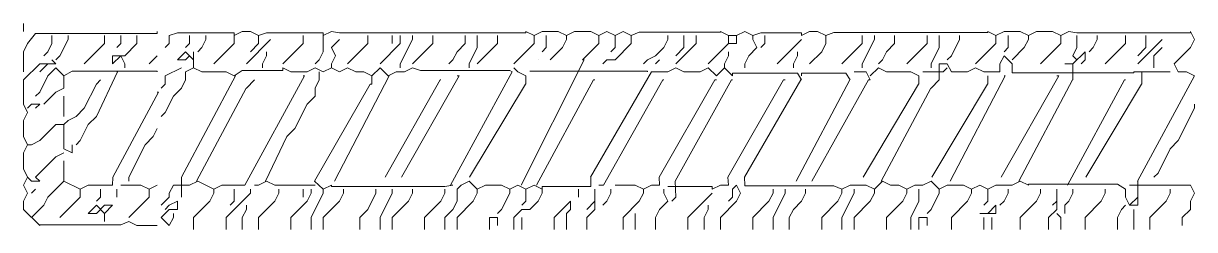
# Model space of a CAD drawing. Header units: millimetres. Extents: x -194958 to 83200, y -72620 to 64568.
# Drawn here: x -192718.4 to -192585.9, y -35983 to -35959.6 of the extents above; entities that cross this region are included whole.
import ezdxf

# ---------------------------------------------------------------- set-up
doc = ezdxf.new("R2010")
doc.units = ezdxf.units.MM
doc.header["$LTSCALE"] = 200
doc.layers.add('VL-TEST-DRAIN VALVE', color=7, linetype='Continuous', lineweight=20)

# ---------------------------------------------------------------- blocks, each defined once
blk = doc.blocks.new('A$Cab73a533')
at = {"color": 7}
for p, q in [((-77.038, 49.086, 0.006), (-77.038, 49.255, 0.006)), ((-76.953, 48.831, 0.006), (-76.784, 49.043, 0.006)), ((-76.784, 49.043, 0.006), (-74.242, 49.043, 0.006)), ((-76.445, 48.831, 0.006), (-76.445, 49.001, 0.006)), ((-76.106, 48.916, 0.006), (-76.106, 49.001, 0.006)), ((-75.344, 48.831, 0.006), (-75.344, 49.001, 0.006)), ((-75.005, 48.831, 0.006), (-75.005, 49.001, 0.006)), ((-74.666, 48.831, 0.006), (-74.666, 49.001, 0.006)), ((-74.242, 49.043, 0.006), (-74.242, 49.086, 0.006)), ((-73.988, 49.001, 0.006), (-73.819, 49.057, 0.006)), ((-73.988, 48.831, 0.006), (-73.988, 49.001, 0.006)), ((-73.819, 49.057, 0.006), (-72.633, 49.057, 0.006)), ((-73.564, 48.831, 0.006), (-73.564, 49.001, 0.006)), ((-73.226, 48.916, 0.006), (-73.226, 49.001, 0.006)), ((-72.633, 49.001, 0.006), (-72.463, 49.086, 0.006)), ((-72.633, 49.057, 0.006), (-72.633, 49.001, 0.006)), ((-72.633, 48.831, 0.006), (-72.633, 49.001, 0.006)), ((-72.463, 49.086, 0.006), (-72.294, 49.086, 0.006)), ((-72.294, 49.086, 0.006), (-72.124, 49.001, 0.006)), ((-72.124, 49.001, 0.006), (-71.955, 49.057, 0.006)), ((-72.124, 48.831, 0.006), (-72.124, 49.001, 0.006)), ((-71.955, 49.057, 0.006), (-70.769, 49.057, 0.006)), ((-71.192, 48.831, 0.006), (-71.192, 49.001, 0.006)), ((-70.769, 49.001, 0.006), (-70.599, 49.086, 0.006)), ((-70.769, 49.057, 0.006), (-70.769, 49.001, 0.006)), ((-70.769, 48.662, 0.006), (-70.769, 49.001, 0.006)), ((-70.599, 49.086, 0.006), (-70.43, 49.057, 0.006)), ((-70.43, 49.057, 0.006), (-66.533, 49.057, 0.006)), ((-69.837, 48.831, 0.006), (-69.837, 49.001, 0.006)), ((-69.328, 48.831, 0.006), (-69.328, 49.001, 0.006)), ((-69.159, 48.831, 0.006), (-69.159, 49.001, 0.006)), ((-68.905, 48.916, 0.006), (-68.905, 49.001, 0.006)), ((-68.481, 48.831, 0.006), (-68.481, 49.001, 0.006)), ((-67.804, 48.831, 0.006), (-67.804, 49.001, 0.006)), ((-67.549, 48.747, 0.006), (-67.549, 49.001, 0.006)), ((-67.126, 48.831, 0.006), (-67.126, 49.001, 0.006)), ((-66.533, 49.057, 0.006), (-66.533, 49.086, 0.006)), ((-66.533, 49.086, 0.006), (-66.363, 49.001, 0.006)), ((-66.363, 49.001, 0.006), (-66.194, 49.086, 0.006)), ((-66.363, 48.831, 0.006), (-66.363, 49.001, 0.006)), ((-66.194, 49.086, 0.006), (-65.855, 49.086, 0.006)), ((-66.109, 48.747, 0.006), (-66.109, 49.001, 0.006)), ((-65.855, 49.086, 0.006), (-65.686, 49.001, 0.006)), ((-65.686, 49.001, 0.006), (-65.516, 49.086, 0.006)), ((-65.686, 48.916, 0.006), (-65.686, 49.001, 0.006)), ((-65.516, 49.086, 0.006), (-65.177, 49.086, 0.006)), ((-65.177, 49.086, 0.006), (-65.008, 49.001, 0.006)), ((-65.008, 49.001, 0.006), (-64.838, 49.086, 0.006)), ((-65.008, 48.831, 0.006), (-65.008, 49.001, 0.006)), ((-64.838, 49.086, 0.006), (-64.669, 49.001, 0.006)), ((-64.669, 49.001, 0.006), (-64.499, 49.086, 0.006)), ((-64.669, 48.747, 0.006), (-64.669, 49.001, 0.006)), ((-64.499, 49.086, 0.006), (-64.33, 49.001, 0.006)), ((-64.33, 49.001, 0.006), (-64.161, 49.069, 0.006)), ((-64.33, 48.831, 0.006), (-64.33, 49.001, 0.006)), ((-64.161, 49.069, 0.006), (-62.466, 49.069, 0.006)), ((-63.568, 48.916, 0.006), (-63.568, 49.001, 0.006)), ((-63.229, 48.747, 0.006), (-63.229, 49.001, 0.006)), ((-62.974, 48.831, 0.006), (-62.974, 49.001, 0.006)), ((-62.466, 49.069, 0.006), (-62.466, 49.086, 0.006)), ((-62.466, 49.086, 0.006), (-62.297, 49.001, 0.006)), ((-62.297, 49.001, 0.006), (-62.127, 49.001, 0.006)), ((-62.297, 48.831, 0.006), (-62.297, 49.001, 0.006)), ((-62.127, 49.001, 0.006), (-61.958, 49.086, 0.006)), ((-62.127, 48.831, 0.006), (-62.127, 49.001, 0.006)), ((-61.958, 49.086, 0.006), (-61.788, 49.001, 0.006)), ((-61.788, 49.001, 0.006), (-61.619, 49.057, 0.006)), ((-61.788, 48.916, 0.006), (-61.788, 49.001, 0.006)), ((-61.619, 49.057, 0.006), (-60.772, 49.057, 0.006)), ((-61.534, 48.831, 0.006), (-61.534, 49.001, 0.006)), ((-60.772, 49.001, 0.006), (-60.602, 49.086, 0.006)), ((-60.772, 49.057, 0.006), (-60.772, 49.001, 0.006)), ((-60.602, 49.086, 0.006), (-60.433, 49.086, 0.006)), ((-60.433, 49.086, 0.006), (-60.263, 49.001, 0.006)), ((-60.263, 49.001, 0.006), (-60.094, 49.064, 0.006)), ((-60.263, 48.831, 0.006), (-60.263, 49.001, 0.006)), ((-60.094, 49.064, 0.006), (-56.875, 49.064, 0.006)), ((-59.501, 48.831, 0.006), (-59.501, 49.001, 0.006)), ((-59.247, 48.916, 0.006), (-59.247, 49.001, 0.006)), ((-58.823, 48.831, 0.006), (-58.823, 49.001, 0.006)), ((-58.145, 48.831, 0.006), (-58.145, 49.001, 0.006)), ((-57.891, 48.747, 0.006), (-57.891, 49.001, 0.006)), ((-57.468, 48.916, 0.006), (-57.468, 49.001, 0.006)), ((-56.875, 49.064, 0.006), (-56.875, 49.086, 0.006)), ((-56.875, 49.086, 0.006), (-56.705, 49.001, 0.006)), ((-56.705, 49.001, 0.006), (-56.536, 49.086, 0.006)), ((-56.705, 48.831, 0.006), (-56.705, 49.001, 0.006)), ((-56.536, 49.086, 0.006), (-56.197, 49.086, 0.006)), ((-56.451, 48.747, 0.006), (-56.451, 49.001, 0.006)), ((-56.197, 49.086, 0.006), (-56.027, 49.001, 0.006)), ((-56.027, 49.001, 0.006), (-55.858, 49.086, 0.006)), ((-56.027, 48.916, 0.006), (-56.027, 49.001, 0.006)), ((-55.858, 49.086, 0.006), (-55.519, 49.086, 0.006)), ((-55.519, 49.086, 0.006), (-55.35, 49.001, 0.006)), ((-55.35, 49.001, 0.006), (-55.18, 49.086, 0.006)), ((-55.35, 48.831, 0.006), (-55.35, 49.001, 0.006)), ((-55.18, 49.086, 0.006), (-55.011, 49.057, 0.006)), ((-55.011, 49.057, 0.006), (-52.639, 49.057, 0.006)), ((-55.011, 49.001, 0.006), (-55.011, 48.747, 0.006)), ((-54.587, 48.916, 0.006), (-54.587, 49.001, 0.006)), ((-53.994, 48.831, 0.006), (-53.994, 49.001, 0.006)), ((-53.571, 48.747, 0.006), (-53.571, 49.001, 0.006)), ((-52.639, 49.057, 0.006), (-52.639, 49.086, 0.006)), ((-52.639, 49.086, 0.006), (-52.554, 48.916, 0.006)), ((-77.038, 48.662, 0.006), (-76.953, 48.831, 0.006)), ((-76.53, 48.662, 0.006), (-76.445, 48.831, 0.006)), ((-76.276, 48.577, 0.006), (-76.106, 48.916, 0.006)), ((-75.767, 48.408, 0.006), (-75.344, 48.831, 0.006)), ((-75.089, 48.747, 0.006), (-75.005, 48.831, 0.006)), ((-74.92, 48.577, 0.006), (-74.666, 48.831, 0.006)), ((-74.073, 48.747, 0.006), (-73.988, 48.831, 0.006)), ((-73.649, 48.747, 0.006), (-73.564, 48.831, 0.006)), ((-73.395, 48.662, 0.006), (-73.31, 48.747, 0.006)), ((-73.31, 48.747, 0.006), (-73.226, 48.916, 0.006)), ((-73.056, 48.408, 0.006), (-72.633, 48.831, 0.006)), ((-72.378, 48.408, 0.006), (-71.87, 48.916, 0.006)), ((-72.294, 48.662, 0.006), (-72.124, 48.831, 0.006)), ((-71.616, 48.408, 0.006), (-71.192, 48.831, 0.006)), ((-70.599, 48.747, 0.006), (-70.43, 48.916, 0.006)), ((-70.515, 48.577, 0.006), (-70.599, 48.747, 0.006)), ((-70.26, 48.408, 0.006), (-69.837, 48.831, 0.006)), ((-69.583, 48.408, 0.006), (-69.159, 48.831, 0.006)), ((-69.159, 48.408, 0.006), (-68.905, 48.916, 0.006)), ((-68.905, 48.408, 0.006), (-68.481, 48.831, 0.006)), ((-67.973, 48.662, 0.006), (-67.804, 48.831, 0.006)), ((-67.719, 48.408, 0.006), (-67.549, 48.747, 0.006)), ((-67.549, 48.408, 0.006), (-67.126, 48.831, 0.006)), ((-66.787, 48.408, 0.006), (-66.363, 48.831, 0.006)), ((-66.194, 48.662, 0.006), (-66.109, 48.747, 0.006)), ((-66.024, 48.493, 0.006), (-65.77, 48.747, 0.006)), ((-65.77, 48.747, 0.006), (-65.686, 48.916, 0.006)), ((-65.347, 48.493, 0.006), (-65.008, 48.831, 0.006)), ((-64.754, 48.662, 0.006), (-64.669, 48.747, 0.006)), ((-64.669, 48.493, 0.006), (-64.33, 48.831, 0.006)), ((-63.822, 48.577, 0.006), (-63.652, 48.747, 0.006)), ((-63.652, 48.747, 0.006), (-63.568, 48.916, 0.006)), ((-63.398, 48.408, 0.006), (-62.974, 48.831, 0.006)), ((-63.398, 48.577, 0.006), (-63.229, 48.747, 0.006)), ((-62.72, 48.408, 0.006), (-62.297, 48.831, 0.006)), ((-62.297, 48.831, 0.006), (-62.127, 48.831, 0.006)), ((-61.873, 48.577, 0.006), (-61.704, 48.747, 0.006)), ((-61.704, 48.747, 0.006), (-61.788, 48.916, 0.006)), ((-61.619, 48.747, 0.006), (-61.534, 48.831, 0.006)), ((-61.28, 48.408, 0.006), (-60.772, 48.916, 0.006)), ((-60.348, 48.662, 0.006), (-60.263, 48.831, 0.006)), ((-59.925, 48.408, 0.006), (-59.501, 48.831, 0.006)), ((-59.501, 48.408, 0.006), (-59.247, 48.916, 0.006)), ((-58.993, 48.662, 0.006), (-58.823, 48.831, 0.006)), ((-58.569, 48.408, 0.006), (-58.145, 48.831, 0.006)), ((-58.061, 48.408, 0.006), (-57.891, 48.747, 0.006)), ((-57.637, 48.577, 0.006), (-57.468, 48.916, 0.006)), ((-57.129, 48.408, 0.006), (-56.705, 48.831, 0.006)), ((-56.536, 48.662, 0.006), (-56.451, 48.747, 0.006)), ((-56.366, 48.493, 0.006), (-56.112, 48.747, 0.006)), ((-56.112, 48.747, 0.006), (-56.027, 48.916, 0.006)), ((-55.773, 48.408, 0.006), (-55.35, 48.831, 0.006)), ((-55.011, 48.747, 0.006), (-55.096, 48.577, 0.006)), ((-54.757, 48.662, 0.006), (-54.672, 48.747, 0.006)), ((-54.672, 48.747, 0.006), (-54.587, 48.916, 0.006)), ((-54.418, 48.408, 0.006), (-53.994, 48.831, 0.006)), ((-53.74, 48.408, 0.006), (-53.232, 48.916, 0.006)), ((-53.74, 48.577, 0.006), (-53.571, 48.747, 0.006)), ((-53.401, 48.577, 0.006), (-53.232, 48.747, 0.006)), ((-52.639, 48.747, 0.006), (-52.978, 48.408, 0.006)), ((-52.554, 48.916, 0.006), (-52.639, 48.747, 0.006)), ((-77.038, 48.238, 0.006), (-77.038, 48.662, 0.006)), ((-76.614, 48.577, 0.006), (-76.53, 48.662, 0.006)), ((-76.36, 48.408, 0.006), (-76.445, 48.493, 0.006)), ((-76.36, 48.493, 0.006), (-76.276, 48.577, 0.006)), ((-75.005, 48.577, 0.006), (-75.174, 48.408, 0.006)), ((-75.174, 48.408, 0.006), (-75.174, 48.577, 0.006)), ((-75.174, 48.577, 0.006), (-75.005, 48.577, 0.006)), ((-74.92, 48.577, 0.006), (-75.005, 48.577, 0.006)), ((-75.005, 48.577, 0.006), (-74.92, 48.408, 0.006)), ((-74.412, 48.408, 0.006), (-74.242, 48.577, 0.006)), ((-73.819, 48.493, 0.006), (-73.649, 48.662, 0.006)), ((-73.649, 48.493, 0.006), (-73.819, 48.493, 0.006)), ((-73.649, 48.662, 0.006), (-73.48, 48.493, 0.006)), ((-73.564, 48.577, 0.006), (-73.649, 48.493, 0.006)), ((-73.48, 48.493, 0.006), (-73.48, 48.662, 0.006)), ((-73.48, 48.323, 0.006), (-73.48, 48.493, 0.006)), ((-72.04, 48.408, 0.006), (-71.955, 48.577, 0.006)), ((-71.955, 48.577, 0.006), (-71.955, 48.662, 0.006)), ((-70.938, 48.408, 0.006), (-70.853, 48.493, 0.006)), ((-70.853, 48.493, 0.006), (-70.769, 48.662, 0.006)), ((-70.599, 48.408, 0.006), (-70.515, 48.577, 0.006)), ((-68.142, 48.408, 0.006), (-68.058, 48.493, 0.006)), ((-68.058, 48.493, 0.006), (-67.973, 48.662, 0.006)), ((-66.631, 45.866, 0.006), (-65.315, 48.493, 0.006)), ((-66.279, 48.493, 0.006), (-66.279, 48.493, 0.006)), ((-65.315, 48.493, 0.006), (-65.347, 48.493, 0.006)), ((-64.923, 48.408, 0.006), (-64.838, 48.493, 0.006)), ((-64.838, 48.493, 0.006), (-64.669, 48.493, 0.006)), ((-64.076, 48.408, 0.006), (-63.991, 48.493, 0.006)), ((-63.991, 48.493, 0.006), (-63.822, 48.577, 0.006)), ((-63.822, 48.408, 0.006), (-63.737, 48.493, 0.006)), ((-62.381, 48.408, 0.006), (-62.297, 48.577, 0.006)), ((-62.297, 48.577, 0.006), (-62.297, 48.662, 0.006)), ((-61.958, 48.408, 0.006), (-61.873, 48.577, 0.006)), ((-60.941, 48.408, 0.006), (-60.856, 48.577, 0.006)), ((-60.856, 48.577, 0.006), (-60.856, 48.662, 0.006)), ((-60.602, 48.408, 0.006), (-60.348, 48.662, 0.006)), ((-59.162, 48.408, 0.006), (-59.077, 48.493, 0.006)), ((-59.077, 48.493, 0.006), (-58.993, 48.662, 0.006)), ((-57.722, 48.493, 0.006), (-57.637, 48.577, 0.006)), ((-56.62, 48.408, 0.006), (-56.536, 48.577, 0.006)), ((-56.536, 48.577, 0.006), (-56.366, 48.408, 0.006)), ((-55.096, 48.408, 0.006), (-54.841, 48.662, 0.006)), ((-55.096, 48.577, 0.006), (-55.011, 48.493, 0.006)), ((-54.841, 48.493, 0.006), (-54.926, 48.408, 0.006)), ((-54.841, 48.662, 0.006), (-54.841, 48.493, 0.006)), ((-53.401, 48.323, 0.006), (-53.401, 48.577, 0.006)), ((-77.038, 48.069, 0.006), (-76.699, 48.408, 0.006)), ((-76.699, 48.408, 0.006), (-76.36, 48.408, 0.006)), ((-76.699, 48.238, 0.006), (-76.53, 48.408, 0.006)), ((-76.53, 48.154, 0.006), (-76.36, 48.323, 0.006)), ((-76.36, 48.323, 0.006), (-76.191, 48.154, 0.006)), ((-76.191, 48.154, 0.006), (-76.021, 48.255, 0.006)), ((-76.021, 48.255, 0.006), (-74.242, 48.255, 0.006)), ((-74.92, 48.408, 0.006), (-74.92, 48.323, 0.006)), ((-74.242, 48.255, 0.006), (-74.242, 48.238, 0.006)), ((-74.073, 48.154, 0.006), (-73.734, 48.323, 0.006)), ((-73.649, 48.238, 0.006), (-73.48, 48.323, 0.006)), ((-73.48, 48.323, 0.006), (-73.31, 48.238, 0.006)), ((-72.633, 48.154, 0.006), (-72.463, 48.267, 0.006)), ((-72.463, 48.267, 0.006), (-71.616, 48.267, 0.006)), ((-72.04, 48.323, 0.006), (-72.04, 48.408, 0.006)), ((-71.616, 48.267, 0.006), (-71.616, 48.323, 0.006)), ((-71.616, 48.323, 0.006), (-71.446, 48.238, 0.006)), ((-71.108, 48.238, 0.006), (-70.938, 48.323, 0.006)), ((-70.938, 48.323, 0.006), (-70.769, 48.238, 0.006)), ((-70.769, 48.238, 0.006), (-70.599, 48.323, 0.006)), ((-70.599, 48.323, 0.006), (-70.599, 48.408, 0.006)), ((-70.599, 48.323, 0.006), (-70.43, 48.238, 0.006)), ((-70.43, 48.238, 0.006), (-70.26, 48.323, 0.006)), ((-70.26, 48.323, 0.006), (-70.091, 48.238, 0.006)), ((-69.752, 48.154, 0.006), (-69.583, 48.323, 0.006)), ((-69.583, 48.323, 0.006), (-69.413, 48.154, 0.006)), ((-69.159, 48.323, 0.006), (-69.159, 48.408, 0.006)), ((-69.074, 48.238, 0.006), (-68.905, 48.323, 0.006)), ((-68.905, 48.323, 0.006), (-68.735, 48.267, 0.006)), ((-68.735, 48.267, 0.006), (-66.872, 48.267, 0.006)), ((-67.719, 48.323, 0.006), (-67.719, 48.408, 0.006)), ((-66.872, 48.267, 0.006), (-66.818, 48.238, 0.006)), ((-66.702, 48.238, 0.006), (-66.787, 48.323, 0.006)), ((-66.448, 48.255, 0.006), (-63.991, 48.255, 0.006)), ((-63.991, 48.255, 0.006), (-63.991, 48.238, 0.006)), ((-63.398, 48.323, 0.006), (-63.568, 48.238, 0.006)), ((-63.229, 48.238, 0.006), (-63.398, 48.323, 0.006)), ((-62.72, 48.323, 0.006), (-62.89, 48.238, 0.006)), ((-62.551, 48.154, 0.006), (-62.72, 48.323, 0.006)), ((-62.381, 48.323, 0.006), (-62.551, 48.154, 0.006)), ((-62.381, 48.323, 0.006), (-62.381, 48.408, 0.006)), ((-62.212, 48.154, 0.006), (-62.381, 48.323, 0.006)), ((-61.958, 48.323, 0.006), (-61.958, 48.408, 0.006)), ((-60.941, 48.323, 0.006), (-60.941, 48.408, 0.006)), ((-59.501, 48.323, 0.006), (-59.501, 48.408, 0.006)), ((-59.162, 48.323, 0.006), (-59.332, 48.154, 0.006)), ((-58.993, 48.238, 0.006), (-59.162, 48.323, 0.006)), ((-58.061, 48.323, 0.006), (-58.061, 48.408, 0.006)), ((-57.891, 48.069, 0.006), (-57.891, 48.408, 0.006)), ((-57.891, 48.408, 0.006), (-57.722, 48.408, 0.006)), ((-57.807, 48.238, 0.006), (-57.722, 48.323, 0.006)), ((-57.722, 48.408, 0.006), (-57.637, 48.238, 0.006)), ((-57.298, 48.238, 0.006), (-57.129, 48.323, 0.006)), ((-57.129, 48.323, 0.006), (-56.959, 48.238, 0.006)), ((-56.62, 48.238, 0.006), (-56.62, 48.408, 0.006)), ((-56.366, 48.408, 0.006), (-56.366, 48.217, 0.006)), ((-55.096, 48.408, 0.006), (-55.265, 48.408, 0.006)), ((-55.096, 48.069, 0.006), (-55.096, 48.408, 0.006)), ((-52.978, 48.408, 0.006), (-52.893, 48.238, 0.006)), ((-77.038, 47.561, 0.006), (-77.038, 48.069, 0.006)), ((-76.699, 47.815, 0.006), (-76.53, 48.154, 0.006)), ((-76.191, 47.899, 0.006), (-76.191, 48.154, 0.006)), ((-75.513, 47.984, 0.006), (-75.428, 48.069, 0.006)), ((-75.511, 47.306, 0.006), (-75.07, 48.238, 0.006)), ((-75.07, 48.238, 0.006), (-75.089, 48.238, 0.006)), ((-74.073, 47.984, 0.006), (-74.073, 48.154, 0.006)), ((-73.734, 47.899, 0.006), (-73.649, 48.069, 0.006)), ((-73.731, 46.036, 0.006), (-72.606, 48.154, 0.006)), ((-73.649, 48.069, 0.006), (-73.649, 48.238, 0.006)), ((-73.31, 48.238, 0.006), (-72.802, 48.238, 0.006)), ((-72.802, 48.238, 0.006), (-72.633, 48.154, 0.006)), ((-72.606, 48.154, 0.006), (-72.633, 48.154, 0.006)), ((-72.412, 45.866, 0.006), (-71.163, 48.154, 0.006)), ((-72.378, 47.899, 0.006), (-72.209, 48.069, 0.006)), ((-71.446, 48.238, 0.006), (-71.108, 48.238, 0.006)), ((-71.163, 48.154, 0.006), (-71.192, 48.154, 0.006)), ((-70.938, 47.899, 0.006), (-70.853, 48.069, 0.006)), ((-70.853, 48.069, 0.006), (-70.853, 48.238, 0.006)), ((-70.538, 45.951, 0.006), (-69.391, 48.154, 0.006)), ((-70.091, 48.238, 0.006), (-69.922, 48.238, 0.006)), ((-69.922, 48.238, 0.006), (-69.752, 48.154, 0.006)), ((-69.752, 47.984, 0.006), (-69.752, 48.154, 0.006)), ((-69.478, 46.036, 0.006), (-68.325, 48.069, 0.006)), ((-69.413, 48.154, 0.006), (-69.244, 48.238, 0.006)), ((-69.391, 48.154, 0.006), (-69.413, 48.154, 0.006)), ((-69.244, 48.238, 0.006), (-69.074, 48.238, 0.006)), ((-69.133, 46.036, 0.006), (-67.93, 48.154, 0.006)), ((-68.325, 48.069, 0.006), (-68.312, 48.069, 0.006)), ((-66.818, 48.238, 0.006), (-68.112, 45.866, 0.006)), ((-67.93, 48.154, 0.006), (-67.973, 48.154, 0.006)), ((-66.533, 48.154, 0.006), (-66.702, 48.238, 0.006)), ((-66.533, 47.984, 0.006), (-66.533, 48.154, 0.006)), ((-66.309, 45.866, 0.006), (-65.116, 48.069, 0.006)), ((-63.91, 48.238, 0.006), (-65.183, 46.036, 0.006)), ((-65.116, 48.069, 0.006), (-65.092, 48.069, 0.006)), ((-64.908, 45.866, 0.006), (-63.67, 48.069, 0.006)), ((-63.568, 48.238, 0.006), (-63.91, 48.238, 0.006)), ((-63.746, 46.036, 0.006), (-62.585, 48.069, 0.006)), ((-63.67, 48.069, 0.006), (-63.652, 48.069, 0.006)), ((-63.409, 45.951, 0.006), (-62.233, 48.069, 0.006)), ((-62.89, 48.238, 0.006), (-63.229, 48.238, 0.006)), ((-62.585, 48.069, 0.006), (-62.551, 48.069, 0.006)), ((-62.313, 46.036, 0.006), (-61.148, 48.069, 0.006)), ((-62.233, 48.069, 0.006), (-62.212, 48.069, 0.006)), ((-60.856, 48.21, 0.006), (-62.212, 48.21, 0.006)), ((-62.212, 48.21, 0.006), (-62.212, 48.154, 0.006)), ((-61.965, 46.036, 0.006), (-60.783, 48.069, 0.006)), ((-61.148, 48.069, 0.006), (-61.111, 48.069, 0.006)), ((-60.883, 45.951, 0.006), (-59.758, 48.069, 0.006)), ((-60.772, 48.069, 0.006), (-60.856, 48.21, 0.006)), ((-60.783, 48.069, 0.006), (-60.772, 48.069, 0.006)), ((-59.84, 48.21, 0.006), (-60.772, 48.21, 0.006)), ((-60.772, 48.21, 0.006), (-60.772, 48.154, 0.006)), ((-60.552, 45.951, 0.006), (-59.372, 48.069, 0.006)), ((-59.755, 48.069, 0.006), (-59.84, 48.21, 0.006)), ((-59.416, 48.238, 0.006), (-59.67, 48.238, 0.006)), ((-59.332, 48.069, 0.006), (-59.416, 48.238, 0.006)), ((-59.372, 48.069, 0.006), (-59.332, 48.069, 0.006)), ((-58.484, 48.238, 0.006), (-58.993, 48.238, 0.006)), ((-58.315, 48.154, 0.006), (-58.484, 48.238, 0.006)), ((-58.315, 47.984, 0.006), (-58.315, 48.154, 0.006)), ((-58.23, 48.238, 0.006), (-57.807, 48.238, 0.006)), ((-58.061, 47.899, 0.006), (-57.891, 48.069, 0.006)), ((-57.659, 45.951, 0.006), (-56.512, 48.154, 0.006)), ((-57.637, 48.238, 0.006), (-57.298, 48.238, 0.006)), ((-56.959, 48.238, 0.006), (-56.62, 48.238, 0.006)), ((-56.875, 47.984, 0.006), (-56.875, 48.154, 0.006)), ((-56.595, 46.036, 0.006), (-55.391, 48.154, 0.006)), ((-56.512, 48.154, 0.006), (-56.536, 48.154, 0.006)), ((-56.366, 48.217, 0.006), (-53.825, 48.217, 0.006)), ((-56.224, 45.951, 0.006), (-55.102, 48.069, 0.006)), ((-55.391, 48.154, 0.006), (-55.434, 48.154, 0.006)), ((-55.211, 45.866, 0.006), (-54.018, 48.069, 0.006)), ((-55.102, 48.069, 0.006), (-55.096, 48.069, 0.006)), ((-54.018, 48.069, 0.006), (-53.994, 48.069, 0.006)), ((-53.825, 48.217, 0.006), (-53.825, 48.238, 0.006)), ((-53.825, 48.238, 0.006), (-53.062, 48.238, 0.006)), ((-52.551, 48.154, 0.006), (-53.743, 45.951, 0.006)), ((-53.655, 47.984, 0.006), (-53.655, 48.238, 0.006)), ((-52.893, 48.238, 0.006), (-52.723, 48.238, 0.006)), ((-52.723, 48.238, 0.006), (-52.551, 48.154, 0.006)), ((-76.784, 47.73, 0.006), (-76.699, 47.815, 0.006)), ((-76.614, 47.561, 0.006), (-76.36, 47.815, 0.006)), ((-76.36, 47.815, 0.006), (-76.191, 47.899, 0.006)), ((-75.767, 47.476, 0.006), (-75.513, 47.984, 0.006)), ((-75.172, 46.036, 0.006), (-74.215, 47.815, 0.006)), ((-74.215, 47.815, 0.006), (-74.242, 47.815, 0.006)), ((-74.158, 47.899, 0.006), (-74.073, 47.984, 0.006)), ((-73.903, 47.73, 0.006), (-73.734, 47.899, 0.006)), ((-73.422, 45.951, 0.006), (-72.383, 47.899, 0.006)), ((-72.383, 47.899, 0.006), (-72.378, 47.899, 0.006)), ((-70.954, 45.951, 0.006), (-69.79, 47.984, 0.006)), ((-70.938, 47.73, 0.006), (-70.938, 47.899, 0.006)), ((-69.79, 47.984, 0.006), (-69.752, 47.984, 0.006)), ((-67.71, 46.036, 0.006), (-66.543, 47.984, 0.006)), ((-66.543, 47.984, 0.006), (-66.533, 47.984, 0.006)), ((-59.478, 46.036, 0.006), (-58.322, 47.984, 0.006)), ((-59.105, 45.951, 0.006), (-58.065, 47.899, 0.006)), ((-58.322, 47.984, 0.006), (-58.315, 47.984, 0.006)), ((-58.065, 47.899, 0.006), (-58.061, 47.899, 0.006)), ((-58.046, 46.036, 0.006), (-56.882, 47.984, 0.006)), ((-56.882, 47.984, 0.006), (-56.875, 47.984, 0.006)), ((-54.826, 46.036, 0.006), (-53.663, 47.984, 0.006)), ((-53.663, 47.984, 0.006), (-53.655, 47.984, 0.006)), ((-76.953, 47.391, 0.006), (-77.038, 47.561, 0.006)), ((-76.953, 47.476, 0.006), (-76.869, 47.561, 0.006)), ((-76.869, 47.561, 0.006), (-76.699, 47.561, 0.006)), ((-76.699, 47.561, 0.006), (-76.784, 47.476, 0.006)), ((-76.191, 47.306, 0.006), (-76.191, 47.73, 0.006)), ((-74.073, 47.391, 0.006), (-73.903, 47.73, 0.006)), ((-71.362, 47.052, 0.006), (-71.108, 47.561, 0.006)), ((-71.108, 47.561, 0.006), (-70.938, 47.73, 0.006)), ((-52.554, 47.476, 0.006), (-52.554, 47.561, 0.006)), ((-77.038, 47.222, 0.006), (-76.953, 47.391, 0.006)), ((-76.106, 47.222, 0.006), (-75.937, 47.306, 0.006)), ((-75.937, 47.306, 0.006), (-75.767, 47.476, 0.006)), ((-75.682, 47.137, 0.006), (-75.511, 47.306, 0.006)), ((-74.158, 47.306, 0.006), (-74.073, 47.391, 0.006)), ((-52.893, 46.798, 0.006), (-52.554, 47.476, 0.006)), ((-77.038, 46.883, 0.006), (-77.038, 47.222, 0.006)), ((-76.699, 46.798, 0.006), (-76.36, 47.137, 0.006)), ((-76.36, 47.137, 0.006), (-76.191, 47.137, 0.006)), ((-76.191, 47.137, 0.006), (-76.106, 47.222, 0.006)), ((-76.191, 47.137, 0.006), (-76.191, 46.629, 0.006)), ((-75.852, 46.798, 0.006), (-75.682, 47.137, 0.006)), ((-74.327, 46.883, 0.006), (-74.242, 47.052, 0.006)), ((-71.531, 46.883, 0.006), (-71.362, 47.052, 0.006)), ((-76.953, 46.713, 0.006), (-77.038, 46.883, 0.006)), ((-76.869, 46.713, 0.006), (-76.699, 46.798, 0.006)), ((-75.937, 46.713, 0.006), (-75.852, 46.798, 0.006)), ((-74.496, 46.713, 0.006), (-74.327, 46.883, 0.006)), ((-71.974, 45.951, 0.006), (-71.533, 46.883, 0.006)), ((-53.062, 46.629, 0.006), (-52.893, 46.798, 0.006)), ((-77.038, 46.544, 0.006), (-76.953, 46.713, 0.006)), ((-77.038, 46.205, 0.006), (-77.038, 46.544, 0.006)), ((-76.953, 46.713, 0.006), (-76.869, 46.713, 0.006)), ((-76.36, 46.459, 0.006), (-76.191, 46.544, 0.006)), ((-76.191, 46.629, 0.006), (-76.021, 46.544, 0.006)), ((-76.021, 46.544, 0.006), (-76.021, 46.713, 0.006)), ((-74.835, 46.036, 0.006), (-74.496, 46.713, 0.006)), ((-53.316, 46.12, 0.006), (-53.062, 46.629, 0.006)), ((-76.784, 46.036, 0.006), (-76.36, 46.459, 0.006)), ((-76.191, 45.951, 0.006), (-76.191, 46.375, 0.006)), ((-76.953, 46.036, 0.006), (-77.038, 46.205, 0.006)), ((-53.401, 46.036, 0.006), (-53.316, 46.12, 0.006)), ((-77.038, 45.866, 0.006), (-76.953, 46.036, 0.006)), ((-76.953, 45.697, 0.006), (-77.038, 45.866, 0.006)), ((-76.953, 46.036, 0.006), (-76.869, 45.951, 0.006)), ((-76.869, 45.951, 0.006), (-76.699, 45.951, 0.006)), ((-76.699, 45.951, 0.006), (-76.784, 46.036, 0.006)), ((-76.53, 45.612, 0.006), (-76.191, 45.951, 0.006)), ((-76.191, 45.951, 0.006), (-75.852, 45.781, 0.006)), ((-75.852, 45.781, 0.006), (-75.682, 45.866, 0.006)), ((-75.682, 45.866, 0.006), (-75.174, 45.866, 0.006)), ((-75.174, 45.866, 0.006), (-75.172, 46.036, 0.006)), ((-75.005, 45.866, 0.006), (-74.581, 45.866, 0.006)), ((-74.835, 45.951, 0.006), (-74.835, 46.036, 0.006)), ((-74.581, 45.866, 0.006), (-74.412, 45.781, 0.006)), ((-74.412, 45.781, 0.006), (-74.242, 45.866, 0.006)), ((-73.988, 45.697, 0.006), (-73.903, 45.866, 0.006)), ((-73.903, 45.866, 0.006), (-73.564, 45.866, 0.006)), ((-73.734, 45.612, 0.006), (-73.731, 46.036, 0.006)), ((-73.564, 45.866, 0.006), (-73.395, 45.951, 0.006)), ((-73.395, 45.951, 0.006), (-73.056, 45.781, 0.006)), ((-73.056, 45.781, 0.006), (-72.887, 45.866, 0.006)), ((-72.887, 45.866, 0.006), (-72.412, 45.866, 0.006)), ((-72.209, 45.866, 0.006), (-72.124, 45.866, 0.006)), ((-72.124, 45.866, 0.006), (-71.955, 45.951, 0.006)), ((-71.955, 45.951, 0.006), (-71.785, 45.866, 0.006)), ((-71.785, 45.866, 0.006), (-70.938, 45.866, 0.006)), ((-70.769, 45.781, 0.006), (-70.954, 45.951, 0.006)), ((-70.599, 45.866, 0.006), (-70.769, 45.781, 0.006)), ((-70.599, 45.838, 0.006), (-70.599, 45.866, 0.006)), ((-68.227, 45.838, 0.006), (-70.599, 45.838, 0.006)), ((-68.058, 45.866, 0.006), (-68.227, 45.838, 0.006)), ((-68.112, 45.866, 0.006), (-68.058, 45.866, 0.006)), ((-67.888, 45.866, 0.006), (-67.973, 45.781, 0.006)), ((-67.719, 45.951, 0.006), (-67.888, 45.866, 0.006)), ((-67.549, 45.781, 0.006), (-67.719, 45.951, 0.006)), ((-67.38, 45.866, 0.006), (-67.549, 45.781, 0.006)), ((-67.041, 45.866, 0.006), (-67.38, 45.866, 0.006)), ((-66.872, 45.781, 0.006), (-67.041, 45.866, 0.006)), ((-66.702, 45.866, 0.006), (-66.872, 45.781, 0.006)), ((-66.533, 45.781, 0.006), (-66.702, 45.866, 0.006)), ((-66.363, 45.866, 0.006), (-66.533, 45.781, 0.006)), ((-66.194, 45.781, 0.006), (-66.363, 45.866, 0.006)), ((-65.177, 45.838, 0.006), (-66.194, 45.838, 0.006)), ((-66.194, 45.838, 0.006), (-66.194, 45.781, 0.006)), ((-65.183, 46.036, 0.006), (-65.177, 46.036, 0.006)), ((-65.177, 46.036, 0.006), (-65.177, 45.838, 0.006)), ((-65.008, 45.866, 0.006), (-64.908, 45.866, 0.006)), ((-64.669, 45.866, 0.006), (-64.245, 45.866, 0.006)), ((-64.245, 45.866, 0.006), (-64.076, 45.781, 0.006)), ((-64.076, 45.781, 0.006), (-63.906, 45.866, 0.006)), ((-63.906, 45.866, 0.006), (-63.737, 45.866, 0.006)), ((-63.737, 45.866, 0.006), (-63.746, 46.036, 0.006)), ((-63.568, 45.838, 0.006), (-62.636, 45.838, 0.006)), ((-63.398, 45.612, 0.006), (-63.409, 45.951, 0.006)), ((-62.636, 45.781, 0.006), (-62.466, 45.866, 0.006)), ((-62.636, 45.838, 0.006), (-62.636, 45.781, 0.006)), ((-62.466, 45.866, 0.006), (-62.297, 45.866, 0.006)), ((-62.297, 45.866, 0.006), (-62.313, 46.036, 0.006)), ((-62.127, 45.866, 0.006), (-62.212, 45.781, 0.006)), ((-62.043, 45.697, 0.006), (-62.127, 45.866, 0.006)), ((-61.958, 45.866, 0.006), (-61.965, 46.036, 0.006)), ((-61.958, 45.849, 0.006), (-61.958, 45.866, 0.006)), ((-60.094, 45.849, 0.006), (-61.958, 45.849, 0.006)), ((-59.925, 45.781, 0.006), (-60.094, 45.849, 0.006)), ((-59.755, 45.866, 0.006), (-59.925, 45.781, 0.006)), ((-59.416, 45.866, 0.006), (-59.755, 45.866, 0.006)), ((-59.247, 45.781, 0.006), (-59.416, 45.866, 0.006)), ((-59.077, 45.951, 0.006), (-59.247, 45.781, 0.006)), ((-58.908, 45.866, 0.006), (-59.077, 45.951, 0.006)), ((-58.738, 45.866, 0.006), (-58.908, 45.866, 0.006)), ((-58.569, 45.781, 0.006), (-58.738, 45.866, 0.006)), ((-58.4, 45.866, 0.006), (-58.569, 45.781, 0.006)), ((-58.23, 45.866, 0.006), (-58.4, 45.866, 0.006)), ((-58.061, 45.951, 0.006), (-58.23, 45.866, 0.006)), ((-57.891, 45.781, 0.006), (-58.061, 45.951, 0.006)), ((-57.722, 45.866, 0.006), (-57.891, 45.781, 0.006)), ((-57.383, 45.866, 0.006), (-57.722, 45.866, 0.006)), ((-57.214, 45.781, 0.006), (-57.383, 45.866, 0.006)), ((-57.044, 45.866, 0.006), (-57.214, 45.781, 0.006)), ((-56.875, 45.781, 0.006), (-57.044, 45.866, 0.006)), ((-56.705, 45.866, 0.006), (-56.875, 45.781, 0.006)), ((-56.366, 45.866, 0.006), (-56.705, 45.866, 0.006)), ((-56.197, 45.951, 0.006), (-56.366, 45.866, 0.006)), ((-56.027, 45.866, 0.006), (-56.197, 45.951, 0.006)), ((-54.164, 45.883, 0.006), (-56.027, 45.883, 0.006)), ((-56.027, 45.883, 0.006), (-56.027, 45.866, 0.006)), ((-53.994, 45.781, 0.006), (-54.164, 45.883, 0.006)), ((-53.909, 45.866, 0.006), (-52.639, 45.866, 0.006)), ((-53.74, 45.951, 0.006), (-53.74, 45.443, 0.006)), ((-52.639, 45.866, 0.006), (-52.554, 45.697, 0.006)), ((-77.038, 45.527, 0.006), (-76.953, 45.697, 0.006)), ((-76.869, 45.697, 0.006), (-76.784, 45.781, 0.006)), ((-76.614, 45.443, 0.006), (-76.53, 45.612, 0.006)), ((-76.276, 45.188, 0.006), (-75.852, 45.612, 0.006)), ((-75.852, 45.612, 0.006), (-75.852, 45.781, 0.006)), ((-75.513, 45.527, 0.006), (-75.428, 45.612, 0.006)), ((-75.428, 45.612, 0.006), (-75.428, 45.781, 0.006)), ((-75.089, 45.612, 0.006), (-75.089, 45.781, 0.006)), ((-74.835, 45.188, 0.006), (-74.412, 45.612, 0.006)), ((-74.412, 45.612, 0.006), (-74.412, 45.781, 0.006)), ((-74.158, 45.443, 0.006), (-73.988, 45.612, 0.006)), ((-73.988, 45.612, 0.006), (-73.988, 45.697, 0.006)), ((-73.141, 45.527, 0.006), (-73.056, 45.697, 0.006)), ((-73.056, 45.697, 0.006), (-73.056, 45.781, 0.006)), ((-72.802, 45.188, 0.006), (-72.294, 45.697, 0.006)), ((-72.633, 45.527, 0.006), (-72.633, 45.781, 0.006)), ((-72.294, 45.697, 0.006), (-72.294, 45.781, 0.006)), ((-71.785, 45.527, 0.006), (-71.701, 45.697, 0.006)), ((-71.701, 45.697, 0.006), (-71.701, 45.781, 0.006)), ((-71.192, 45.612, 0.006), (-71.192, 45.781, 0.006)), ((-71.108, 45.527, 0.006), (-71.023, 45.697, 0.006)), ((-71.023, 45.697, 0.006), (-71.023, 45.781, 0.006)), ((-71.023, 45.188, 0.006), (-70.769, 45.697, 0.006)), ((-70.769, 45.697, 0.006), (-70.769, 45.781, 0.006)), ((-70.43, 45.527, 0.006), (-70.345, 45.697, 0.006)), ((-70.345, 45.697, 0.006), (-70.345, 45.781, 0.006)), ((-69.837, 45.358, 0.006), (-69.667, 45.697, 0.006)), ((-69.667, 45.697, 0.006), (-69.667, 45.781, 0.006)), ((-69.583, 45.188, 0.006), (-69.328, 45.697, 0.006)), ((-69.328, 45.697, 0.006), (-69.328, 45.781, 0.006)), ((-68.99, 45.527, 0.006), (-68.905, 45.697, 0.006)), ((-68.905, 45.697, 0.006), (-68.905, 45.781, 0.006)), ((-68.312, 45.527, 0.006), (-68.227, 45.697, 0.006)), ((-68.227, 45.697, 0.006), (-68.227, 45.781, 0.006)), ((-67.973, 45.527, 0.006), (-67.973, 45.781, 0.006)), ((-67.634, 45.527, 0.006), (-67.549, 45.697, 0.006)), ((-67.549, 45.697, 0.006), (-67.549, 45.781, 0.006)), ((-67.041, 45.358, 0.006), (-66.872, 45.697, 0.006)), ((-66.872, 45.697, 0.006), (-66.872, 45.781, 0.006)), ((-66.533, 45.527, 0.006), (-66.533, 45.781, 0.006)), ((-66.279, 45.527, 0.006), (-66.194, 45.697, 0.006)), ((-66.194, 45.697, 0.006), (-66.194, 45.781, 0.006)), ((-65.431, 45.612, 0.006), (-65.431, 45.781, 0.006)), ((-65.092, 45.527, 0.006), (-65.092, 45.781, 0.006)), ((-64.838, 45.527, 0.006), (-64.754, 45.697, 0.006)), ((-64.754, 45.697, 0.006), (-64.754, 45.781, 0.006)), ((-64.161, 45.527, 0.006), (-64.076, 45.697, 0.006)), ((-64.076, 45.697, 0.006), (-64.076, 45.781, 0.006)), ((-63.652, 45.697, 0.006), (-63.652, 45.781, 0.006)), ((-63.568, 45.527, 0.006), (-63.652, 45.697, 0.006)), ((-63.483, 45.527, 0.006), (-63.398, 45.612, 0.006)), ((-63.144, 45.188, 0.006), (-62.636, 45.697, 0.006)), ((-62.297, 45.527, 0.006), (-62.212, 45.612, 0.006)), ((-62.212, 45.612, 0.006), (-62.212, 45.781, 0.006)), ((-62.127, 45.527, 0.006), (-62.043, 45.697, 0.006)), ((-61.45, 45.527, 0.006), (-61.365, 45.697, 0.006)), ((-61.365, 45.697, 0.006), (-61.365, 45.781, 0.006)), ((-61.365, 45.188, 0.006), (-61.111, 45.697, 0.006)), ((-61.111, 45.697, 0.006), (-61.111, 45.781, 0.006)), ((-60.772, 45.527, 0.006), (-60.687, 45.697, 0.006)), ((-60.687, 45.697, 0.006), (-60.687, 45.781, 0.006)), ((-60.009, 45.527, 0.006), (-59.925, 45.697, 0.006)), ((-59.925, 45.697, 0.006), (-59.925, 45.781, 0.006)), ((-59.925, 45.188, 0.006), (-59.67, 45.697, 0.006)), ((-59.67, 45.697, 0.006), (-59.67, 45.781, 0.006)), ((-59.332, 45.527, 0.006), (-59.247, 45.697, 0.006)), ((-59.247, 45.697, 0.006), (-59.247, 45.781, 0.006)), ((-58.654, 45.527, 0.006), (-58.569, 45.697, 0.006)), ((-58.569, 45.697, 0.006), (-58.569, 45.781, 0.006)), ((-58.315, 45.527, 0.006), (-58.315, 45.781, 0.006)), ((-58.061, 45.358, 0.006), (-57.891, 45.697, 0.006)), ((-57.891, 45.697, 0.006), (-57.891, 45.781, 0.006)), ((-57.298, 45.527, 0.006), (-57.214, 45.697, 0.006)), ((-57.214, 45.697, 0.006), (-57.214, 45.781, 0.006)), ((-56.875, 45.527, 0.006), (-56.875, 45.781, 0.006)), ((-56.536, 45.527, 0.006), (-56.451, 45.697, 0.006)), ((-56.451, 45.697, 0.006), (-56.451, 45.781, 0.006)), ((-55.858, 45.527, 0.006), (-55.773, 45.697, 0.006)), ((-55.773, 45.697, 0.006), (-55.773, 45.781, 0.006)), ((-55.434, 45.527, 0.006), (-55.434, 45.781, 0.006)), ((-55.18, 45.527, 0.006), (-55.096, 45.697, 0.006)), ((-55.096, 45.697, 0.006), (-55.096, 45.781, 0.006)), ((-54.502, 45.527, 0.006), (-54.418, 45.697, 0.006)), ((-54.418, 45.697, 0.006), (-54.418, 45.781, 0.006)), ((-53.994, 45.612, 0.006), (-53.994, 45.781, 0.006)), ((-53.909, 45.443, 0.006), (-53.994, 45.612, 0.006)), ((-53.909, 45.443, 0.006), (-53.74, 45.612, 0.006)), ((-53.147, 45.527, 0.006), (-53.062, 45.697, 0.006)), ((-53.062, 45.697, 0.006), (-53.062, 45.781, 0.006)), ((-52.554, 45.697, 0.006), (-52.639, 45.527, 0.006)), ((-77.038, 45.358, 0.006), (-77.038, 45.527, 0.006)), ((-76.699, 45.019, 0.006), (-77.038, 45.358, 0.006)), ((-76.869, 45.188, 0.006), (-76.614, 45.443, 0.006)), ((-75.682, 45.273, 0.006), (-75.513, 45.443, 0.006)), ((-75.513, 45.443, 0.006), (-75.344, 45.273, 0.006)), ((-75.344, 45.443, 0.006), (-75.513, 45.273, 0.006)), ((-75.344, 45.273, 0.006), (-75.174, 45.443, 0.006)), ((-75.174, 45.443, 0.006), (-75.344, 45.443, 0.006)), ((-74.158, 45.188, 0.006), (-73.988, 45.358, 0.006)), ((-73.988, 45.443, 0.006), (-74.073, 45.358, 0.006)), ((-73.819, 45.527, 0.006), (-73.988, 45.443, 0.006)), ((-73.988, 45.358, 0.006), (-73.819, 45.358, 0.006)), ((-73.819, 45.358, 0.006), (-73.819, 45.527, 0.006)), ((-73.48, 45.188, 0.006), (-73.141, 45.527, 0.006)), ((-72.717, 45.443, 0.006), (-72.633, 45.527, 0.006)), ((-72.463, 45.188, 0.006), (-72.378, 45.358, 0.006)), ((-72.378, 45.358, 0.006), (-72.378, 45.443, 0.006)), ((-72.124, 45.188, 0.006), (-71.785, 45.527, 0.006)), ((-71.446, 45.188, 0.006), (-71.108, 45.527, 0.006)), ((-70.769, 45.188, 0.006), (-70.43, 45.527, 0.006)), ((-70.006, 45.188, 0.006), (-69.837, 45.358, 0.006)), ((-69.328, 45.188, 0.006), (-68.99, 45.527, 0.006)), ((-68.651, 45.188, 0.006), (-68.312, 45.527, 0.006)), ((-68.227, 45.188, 0.006), (-68.058, 45.358, 0.006)), ((-68.058, 45.358, 0.006), (-67.973, 45.527, 0.006)), ((-67.973, 45.188, 0.006), (-67.634, 45.527, 0.006)), ((-67.126, 45.273, 0.006), (-67.041, 45.358, 0.006)), ((-66.787, 45.188, 0.006), (-66.617, 45.358, 0.006)), ((-66.617, 45.443, 0.006), (-66.533, 45.527, 0.006)), ((-66.617, 45.358, 0.006), (-66.448, 45.358, 0.006)), ((-66.448, 45.358, 0.006), (-66.279, 45.527, 0.006)), ((-65.94, 45.188, 0.006), (-65.601, 45.527, 0.006)), ((-65.601, 45.358, 0.006), (-65.686, 45.273, 0.006)), ((-65.601, 45.527, 0.006), (-65.601, 45.358, 0.006)), ((-65.092, 45.527, 0.006), (-65.262, 45.358, 0.006)), ((-65.262, 45.188, 0.006), (-65.092, 45.358, 0.006)), ((-65.092, 45.358, 0.006), (-65.092, 45.527, 0.006)), ((-64.923, 45.443, 0.006), (-64.838, 45.527, 0.006)), ((-64.499, 45.188, 0.006), (-64.161, 45.527, 0.006)), ((-63.822, 45.188, 0.006), (-63.737, 45.358, 0.006)), ((-63.737, 45.358, 0.006), (-63.568, 45.527, 0.006)), ((-62.805, 45.188, 0.006), (-62.72, 45.358, 0.006)), ((-62.72, 45.358, 0.006), (-62.72, 45.443, 0.006)), ((-62.466, 45.188, 0.006), (-62.127, 45.527, 0.006)), ((-61.788, 45.188, 0.006), (-61.45, 45.527, 0.006)), ((-61.026, 45.188, 0.006), (-60.941, 45.358, 0.006)), ((-60.941, 45.358, 0.006), (-60.772, 45.527, 0.006)), ((-60.348, 45.188, 0.006), (-60.009, 45.527, 0.006)), ((-59.67, 45.188, 0.006), (-59.332, 45.527, 0.006)), ((-58.993, 45.188, 0.006), (-58.654, 45.527, 0.006)), ((-58.484, 45.188, 0.006), (-58.315, 45.527, 0.006)), ((-58.145, 45.273, 0.006), (-58.061, 45.358, 0.006)), ((-57.637, 45.188, 0.006), (-57.298, 45.527, 0.006)), ((-56.959, 45.443, 0.006), (-56.875, 45.527, 0.006)), ((-56.705, 45.443, 0.006), (-56.875, 45.273, 0.006)), ((-56.705, 45.273, 0.006), (-56.705, 45.443, 0.006)), ((-56.62, 45.443, 0.006), (-56.536, 45.527, 0.006)), ((-56.197, 45.188, 0.006), (-55.858, 45.527, 0.006)), ((-55.604, 45.188, 0.006), (-55.434, 45.358, 0.006)), ((-55.434, 45.527, 0.006), (-55.519, 45.443, 0.006)), ((-55.434, 45.358, 0.006), (-55.434, 45.527, 0.006)), ((-55.265, 45.443, 0.006), (-55.18, 45.527, 0.006)), ((-55.265, 45.273, 0.006), (-55.265, 45.443, 0.006)), ((-54.841, 45.188, 0.006), (-54.502, 45.527, 0.006)), ((-54.164, 45.188, 0.006), (-54.079, 45.358, 0.006)), ((-54.079, 45.358, 0.006), (-53.994, 45.443, 0.006)), ((-53.74, 45.443, 0.006), (-53.909, 45.443, 0.006)), ((-53.825, 44.934, 0.006), (-53.825, 45.358, 0.006)), ((-53.486, 45.188, 0.006), (-53.147, 45.527, 0.006)), ((-52.639, 45.358, 0.006), (-52.808, 45.188, 0.006)), ((-52.639, 45.527, 0.006), (-52.639, 45.358, 0.006)), ((-75.513, 45.273, 0.006), (-75.682, 45.273, 0.006)), ((-75.344, 45.104, 0.006), (-75.344, 45.273, 0.006)), ((-74.835, 45.104, 0.006), (-75.005, 45.036, 0.006)), ((-74.666, 45.019, 0.006), (-74.835, 45.104, 0.006)), ((-73.988, 45.019, 0.006), (-74.158, 45.188, 0.006)), ((-73.903, 45.188, 0.006), (-73.988, 45.019, 0.006)), ((-73.903, 45.273, 0.006), (-73.903, 45.188, 0.006)), ((-73.48, 44.934, 0.006), (-73.48, 45.188, 0.006)), ((-72.802, 44.934, 0.006), (-72.802, 45.188, 0.006)), ((-72.463, 44.934, 0.006), (-72.463, 45.188, 0.006)), ((-72.124, 44.934, 0.006), (-72.124, 45.188, 0.006)), ((-71.446, 44.934, 0.006), (-71.446, 45.188, 0.006)), ((-71.023, 44.934, 0.006), (-71.023, 45.188, 0.006)), ((-70.769, 44.934, 0.006), (-70.769, 45.188, 0.006)), ((-70.006, 44.934, 0.006), (-70.006, 45.188, 0.006)), ((-69.583, 44.934, 0.006), (-69.583, 45.188, 0.006)), ((-69.328, 44.934, 0.006), (-69.328, 45.188, 0.006)), ((-68.651, 44.934, 0.006), (-68.651, 45.188, 0.006)), ((-68.227, 44.934, 0.006), (-68.227, 45.188, 0.006)), ((-67.973, 44.934, 0.006), (-67.973, 45.188, 0.006)), ((-67.295, 44.934, 0.006), (-67.295, 45.188, 0.006)), ((-67.295, 45.188, 0.006), (-67.126, 45.188, 0.006)), ((-67.126, 45.188, 0.006), (-67.126, 45.019, 0.006)), ((-66.787, 44.934, 0.006), (-66.787, 45.188, 0.006)), ((-66.617, 44.934, 0.006), (-66.617, 45.188, 0.006)), ((-65.94, 44.934, 0.006), (-65.94, 45.188, 0.006)), ((-65.686, 44.934, 0.006), (-65.686, 45.273, 0.006)), ((-65.262, 44.934, 0.006), (-65.262, 45.188, 0.006)), ((-64.499, 44.934, 0.006), (-64.499, 45.188, 0.006)), ((-64.245, 44.934, 0.006), (-64.245, 45.273, 0.006)), ((-63.822, 44.934, 0.006), (-63.822, 45.188, 0.006)), ((-63.144, 44.934, 0.006), (-63.144, 45.188, 0.006)), ((-62.805, 44.934, 0.006), (-62.805, 45.188, 0.006)), ((-62.466, 44.934, 0.006), (-62.466, 45.188, 0.006)), ((-61.788, 44.934, 0.006), (-61.788, 45.188, 0.006)), ((-61.365, 44.934, 0.006), (-61.365, 45.188, 0.006)), ((-61.026, 44.934, 0.006), (-61.026, 45.188, 0.006)), ((-60.348, 44.934, 0.006), (-60.348, 45.188, 0.006)), ((-59.925, 44.934, 0.006), (-59.925, 45.188, 0.006)), ((-59.67, 44.934, 0.006), (-59.67, 45.188, 0.006)), ((-58.993, 44.934, 0.006), (-58.993, 45.188, 0.006)), ((-58.484, 44.934, 0.006), (-58.484, 45.188, 0.006)), ((-58.315, 44.934, 0.006), (-58.315, 45.188, 0.006)), ((-58.315, 45.188, 0.006), (-58.145, 45.188, 0.006)), ((-58.145, 45.188, 0.006), (-58.145, 45.019, 0.006)), ((-57.637, 44.934, 0.006), (-57.637, 45.188, 0.006)), ((-57.044, 45.273, 0.006), (-56.705, 45.273, 0.006)), ((-56.875, 45.273, 0.006), (-57.044, 45.273, 0.006)), ((-56.959, 44.934, 0.006), (-56.959, 45.188, 0.006)), ((-56.79, 44.934, 0.006), (-56.79, 45.188, 0.006)), ((-56.197, 44.934, 0.006), (-56.197, 45.188, 0.006)), ((-55.604, 44.934, 0.006), (-55.604, 45.188, 0.006)), ((-55.35, 45.188, 0.006), (-55.434, 45.273, 0.006)), ((-55.35, 44.934, 0.006), (-55.35, 45.188, 0.006)), ((-54.841, 44.934, 0.006), (-54.841, 45.188, 0.006)), ((-54.164, 44.934, 0.006), (-54.164, 45.188, 0.006)), ((-53.486, 44.934, 0.006), (-53.486, 45.188, 0.006)), ((-52.808, 45.188, 0.006), (-52.808, 45.019, 0.006)), ((-75.005, 45.036, 0.006), (-76.699, 45.036, 0.006)), ((-76.699, 45.036, 0.006), (-76.699, 45.019, 0.006)), ((-74.242, 45.019, 0.006), (-74.666, 45.019, 0.006))]:
    blk.add_line(p, q, dxfattribs=at)

msp = doc.modelspace()

# ---------------------------------------------------------------- block references
at = {"layer": 'VL-TEST-DRAIN VALVE', "xscale": 5.412845830855368, "yscale": 5.412845830855368, "zscale": 5.412845830855368}
msp.add_blockref('A$Cab73a533', (-192301.42, -36226.19, -0.03), dxfattribs=at)

doc.saveas('drawing.dxf')
